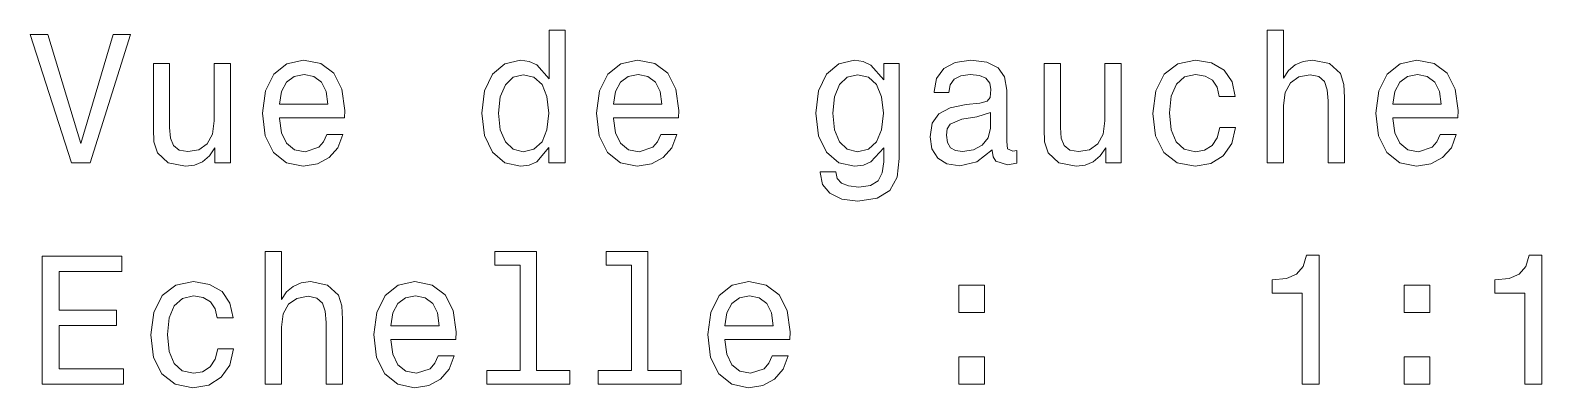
# Model space of a CAD drawing. Extents: x 218 to 1434, y 54 to 743.
# Drawn here: x 982.1 to 1023.32, y 387.03 to 396.79 of the extents above; entities that cross this region are included whole.
import ezdxf

# ---------------------------------------------------------------- set-up
doc = ezdxf.new("R2010")
doc.units = 0

msp = doc.modelspace()

# ---------------------------------------------------------------- linework, layer by layer
at = {"color": 7, "lineweight": 13}
for points in [[(984.364, 396.679), (983.487, 393.698), (982.584, 396.679), (982.105, 396.679), (983.234, 393.174), (983.739, 393.174), (984.843, 396.679)], [(996.251, 393.592), (996.251, 393.174), (996.695, 393.174), (996.695, 396.795), (996.256, 396.795), (996.256, 395.468), (995.918, 395.852), (995.711, 395.942), (995.474, 395.978), (995.046, 395.877), (994.713, 395.594), (994.496, 395.141), (994.42, 394.53), (994.496, 393.92), (994.713, 393.461), (995.046, 393.174), (995.474, 393.078), (995.711, 393.113), (995.923, 393.204)], [(1015.839, 393.174), (1016.283, 393.174), (1016.283, 394.737), (1016.328, 395.095), (1016.474, 395.357), (1016.701, 395.519), (1017.004, 395.579), (1017.246, 395.529), (1017.397, 395.393), (1017.473, 395.166), (1017.498, 394.863), (1017.498, 393.174), (1017.942, 393.174), (1017.942, 394.954), (1017.922, 395.312), (1017.831, 395.61), (1017.533, 395.882), (1017.069, 395.978), (1016.817, 395.942), (1016.6, 395.847), (1016.419, 395.695), (1016.283, 395.489), (1016.283, 396.795), (1015.839, 396.795)], [(987.567, 395.882), (987.123, 395.882), (987.123, 394.319), (987.072, 393.955), (986.926, 393.693), (986.699, 393.532), (986.402, 393.481), (986.165, 393.522), (986.013, 393.643), (985.927, 393.849), (985.907, 394.142), (985.907, 395.882), (985.464, 395.882), (985.464, 394.102), (985.479, 393.744), (985.574, 393.446), (985.867, 393.174), (986.336, 393.078), (986.588, 393.113), (986.805, 393.204), (986.992, 393.36), (987.143, 393.587), (987.143, 393.174), (987.567, 393.174)], [(988.903, 394.399), (990.678, 394.399), (990.683, 394.606), (990.603, 395.186), (990.381, 395.62), (990.028, 395.882), (989.559, 395.978), (989.1, 395.877), (988.747, 395.594), (988.52, 395.136), (988.439, 394.53), (988.515, 393.91), (988.742, 393.456), (989.09, 393.174), (989.544, 393.078), (989.937, 393.143), (990.26, 393.315), (990.497, 393.587), (990.633, 393.95), (990.194, 393.95), (990.103, 393.749), (989.972, 393.597), (989.599, 393.476), (989.312, 393.532), (989.095, 393.708), (988.953, 393.996), (988.903, 394.384)], [(998.011, 394.399), (999.786, 394.399), (999.791, 394.606), (999.711, 395.186), (999.489, 395.62), (999.136, 395.882), (998.667, 395.978), (998.208, 395.877), (997.855, 395.594), (997.628, 395.136), (997.547, 394.53), (997.623, 393.91), (997.85, 393.456), (998.198, 393.174), (998.652, 393.078), (999.045, 393.143), (999.368, 393.315), (999.605, 393.587), (999.741, 393.95), (999.302, 393.95), (999.211, 393.749), (999.08, 393.597), (998.707, 393.476), (998.42, 393.532), (998.203, 393.708), (998.062, 393.996), (998.011, 394.384)], [(1005.803, 393.295), (1005.803, 395.882), (1005.379, 395.882), (1005.379, 395.443), (1005.031, 395.842), (1004.819, 395.942), (1004.582, 395.978), (1004.154, 395.877), (1003.821, 395.594), (1003.604, 395.141), (1003.528, 394.53), (1003.604, 393.915), (1003.821, 393.461), (1004.154, 393.174), (1004.582, 393.078), (1004.824, 393.113), (1005.026, 393.204), (1005.379, 393.587), (1005.379, 393.204), (1005.339, 392.901), (1005.228, 392.685), (1005.016, 392.558), (1004.698, 392.513), (1004.421, 392.543), (1004.224, 392.619), (1004.108, 392.75), (1004.073, 392.927), (1003.644, 392.927), (1003.644, 392.906), (1003.71, 392.584), (1003.912, 392.342), (1004.234, 392.185), (1004.673, 392.13), (1005.198, 392.205), (1005.546, 392.417), (1005.742, 392.785)], [(1008.34, 393.527), (1008.34, 393.512), (1008.365, 393.34), (1008.44, 393.219), (1008.758, 393.123), (1009.005, 393.164), (1009.005, 393.507), (1008.899, 393.491), (1008.758, 393.557), (1008.733, 393.759), (1008.733, 395.161), (1008.672, 395.519), (1008.496, 395.771), (1008.188, 395.922), (1007.755, 395.978), (1007.331, 395.917), (1007.018, 395.746), (1006.822, 395.478), (1006.756, 395.125), (1006.756, 395.095), (1007.154, 395.095), (1007.19, 395.307), (1007.301, 395.458), (1007.482, 395.549), (1007.739, 395.584), (1007.987, 395.559), (1008.163, 395.483), (1008.269, 395.352), (1008.304, 395.171), (1008.284, 394.959), (1008.203, 394.853), (1008.002, 394.803), (1007.623, 394.762), (1007.19, 394.672), (1006.882, 394.51), (1006.701, 394.258), (1006.645, 393.885), (1006.695, 393.552), (1006.852, 393.305), (1007.104, 393.148), (1007.452, 393.093), (1007.921, 393.199)], [(1011.855, 395.882), (1011.411, 395.882), (1011.411, 394.319), (1011.36, 393.955), (1011.214, 393.693), (1010.987, 393.532), (1010.69, 393.481), (1010.453, 393.522), (1010.301, 393.643), (1010.216, 393.849), (1010.195, 394.142), (1010.195, 395.882), (1009.752, 395.882), (1009.752, 394.102), (1009.767, 393.744), (1009.863, 393.446), (1010.155, 393.174), (1010.624, 393.078), (1010.876, 393.113), (1011.093, 393.204), (1011.28, 393.36), (1011.431, 393.587), (1011.431, 393.174), (1011.855, 393.174)], [(1014.528, 394.984), (1014.966, 394.984), (1014.876, 395.388), (1014.659, 395.705), (1014.321, 395.902), (1013.882, 395.978), (1013.398, 395.877), (1013.03, 395.594), (1012.798, 395.136), (1012.717, 394.52), (1012.793, 393.91), (1013.02, 393.456), (1013.378, 393.174), (1013.867, 393.078), (1014.301, 393.154), (1014.639, 393.365), (1014.871, 393.698), (1014.971, 394.142), (1014.548, 394.142), (1014.472, 393.86), (1014.331, 393.648), (1014.129, 393.517), (1013.882, 393.476), (1013.574, 393.542), (1013.353, 393.744), (1013.216, 394.071), (1013.171, 394.535), (1013.216, 394.989), (1013.358, 395.317), (1013.585, 395.519), (1013.882, 395.589), (1014.144, 395.544), (1014.341, 395.428), (1014.472, 395.236)], [(1019.263, 394.399), (1021.038, 394.399), (1021.044, 394.606), (1020.963, 395.186), (1020.741, 395.62), (1020.388, 395.882), (1019.919, 395.978), (1019.46, 395.877), (1019.107, 395.594), (1018.88, 395.136), (1018.799, 394.53), (1018.875, 393.91), (1019.102, 393.456), (1019.45, 393.174), (1019.904, 393.078), (1020.297, 393.143), (1020.62, 393.315), (1020.857, 393.587), (1020.993, 393.95), (1020.554, 393.95), (1020.464, 393.749), (1020.332, 393.597), (1019.959, 393.476), (1019.672, 393.532), (1019.455, 393.708), (1019.314, 393.996), (1019.263, 394.384)], [(988.903, 394.772), (988.958, 395.12), (989.095, 395.378), (989.301, 395.534), (989.574, 395.589), (989.841, 395.534), (990.048, 395.378), (990.174, 395.12), (990.219, 394.772)], [(995.55, 395.579), (995.842, 395.509), (996.064, 395.312), (996.195, 394.984), (996.246, 394.53), (996.195, 394.071), (996.064, 393.744), (995.842, 393.542), (995.55, 393.476), (995.273, 393.542), (995.061, 393.744), (994.92, 394.076), (994.874, 394.53), (994.92, 394.979), (995.061, 395.307), (995.273, 395.509)], [(998.011, 394.772), (998.067, 395.12), (998.203, 395.378), (998.409, 395.534), (998.682, 395.589), (998.949, 395.534), (999.156, 395.378), (999.282, 395.12), (999.327, 394.772)], [(1003.987, 394.53), (1004.033, 394.979), (1004.169, 395.312), (1004.381, 395.509), (1004.663, 395.579), (1004.961, 395.509), (1005.183, 395.312), (1005.319, 394.979), (1005.369, 394.53), (1005.319, 394.071), (1005.183, 393.744), (1004.961, 393.542), (1004.663, 393.476), (1004.381, 393.542), (1004.169, 393.744), (1004.033, 394.076)], [(1019.263, 394.772), (1019.319, 395.12), (1019.455, 395.378), (1019.662, 395.534), (1019.934, 395.589), (1020.201, 395.534), (1020.408, 395.378), (1020.534, 395.12), (1020.58, 394.772)], [(1008.289, 394.122), (1008.229, 393.86), (1008.067, 393.658), (1007.825, 393.527), (1007.528, 393.481), (1007.336, 393.507), (1007.2, 393.587), (1007.114, 393.728), (1007.089, 393.925), (1007.109, 394.102), (1007.19, 394.228), (1007.513, 394.369), (1007.921, 394.429), (1008.289, 394.551)], [(982.427, 387.127), (984.647, 387.127), (984.647, 387.551), (982.891, 387.551), (982.891, 388.736), (984.455, 388.736), (984.455, 389.154), (982.891, 389.154), (982.891, 390.203), (984.606, 390.203), (984.606, 390.627), (982.427, 390.627)], [(988.515, 387.127), (988.958, 387.127), (988.958, 388.69), (989.004, 389.048), (989.15, 389.311), (989.377, 389.472), (989.68, 389.532), (989.922, 389.482), (990.073, 389.346), (990.149, 389.119), (990.174, 388.816), (990.174, 387.127), (990.618, 387.127), (990.618, 388.907), (990.598, 389.265), (990.507, 389.563), (990.209, 389.835), (989.745, 389.931), (989.493, 389.896), (989.276, 389.8), (989.095, 389.648), (988.958, 389.442), (988.958, 390.748), (988.515, 390.748)], [(995.469, 390.375), (995.469, 387.5), (994.556, 387.5), (994.556, 387.127), (996.821, 387.127), (996.821, 387.5), (995.913, 387.5), (995.913, 390.748), (994.773, 390.748), (994.773, 390.375)], [(998.505, 390.375), (998.505, 387.5), (997.592, 387.5), (997.592, 387.127), (999.857, 387.127), (999.857, 387.5), (998.949, 387.5), (998.949, 390.748), (997.809, 390.748), (997.809, 390.375)], [(1016.792, 387.127), (1017.251, 387.127), (1017.251, 390.652), (1016.908, 390.652), (1016.817, 390.344), (1016.636, 390.138), (1016.358, 390.017), (1015.975, 389.976), (1015.975, 389.618), (1016.792, 389.618)], [(1022.864, 387.127), (1023.323, 387.127), (1023.323, 390.652), (1022.98, 390.652), (1022.889, 390.344), (1022.708, 390.138), (1022.43, 390.017), (1022.047, 389.976), (1022.047, 389.618), (1022.864, 389.618)], [(987.203, 388.937), (987.642, 388.937), (987.551, 389.341), (987.335, 389.659), (986.997, 389.855), (986.558, 389.931), (986.074, 389.83), (985.706, 389.548), (985.474, 389.089), (985.393, 388.473), (985.469, 387.863), (985.695, 387.409), (986.054, 387.127), (986.543, 387.031), (986.977, 387.107), (987.314, 387.319), (987.546, 387.651), (987.647, 388.095), (987.224, 388.095), (987.148, 387.813), (987.007, 387.601), (986.805, 387.47), (986.558, 387.429), (986.25, 387.495), (986.028, 387.697), (985.892, 388.025), (985.847, 388.489), (985.892, 388.942), (986.033, 389.27), (986.26, 389.472), (986.558, 389.543), (986.82, 389.497), (987.017, 389.381), (987.148, 389.19)], [(991.939, 388.352), (993.714, 388.352), (993.719, 388.559), (993.639, 389.139), (993.417, 389.573), (993.064, 389.835), (992.595, 389.931), (992.136, 389.83), (991.783, 389.548), (991.556, 389.089), (991.475, 388.483), (991.551, 387.863), (991.778, 387.409), (992.126, 387.127), (992.58, 387.031), (992.973, 387.097), (993.296, 387.268), (993.533, 387.54), (993.669, 387.904), (993.23, 387.904), (993.139, 387.702), (993.008, 387.551), (992.635, 387.429), (992.348, 387.485), (992.131, 387.661), (991.989, 387.949), (991.939, 388.337)], [(1001.047, 388.352), (1002.822, 388.352), (1002.827, 388.559), (1002.747, 389.139), (1002.525, 389.573), (1002.172, 389.835), (1001.703, 389.931), (1001.244, 389.83), (1000.891, 389.548), (1000.664, 389.089), (1000.583, 388.483), (1000.659, 387.863), (1000.886, 387.409), (1001.234, 387.127), (1001.688, 387.031), (1002.081, 387.097), (1002.404, 387.268), (1002.641, 387.54), (1002.777, 387.904), (1002.338, 387.904), (1002.247, 387.702), (1002.116, 387.551), (1001.743, 387.429), (1001.456, 387.485), (1001.239, 387.661), (1001.098, 387.949), (1001.047, 388.337)], [(991.939, 388.726), (991.995, 389.074), (992.131, 389.331), (992.337, 389.487), (992.61, 389.543), (992.877, 389.487), (993.084, 389.331), (993.21, 389.074), (993.255, 388.726)], [(1001.047, 388.726), (1001.103, 389.074), (1001.239, 389.331), (1001.445, 389.487), (1001.718, 389.543), (1001.985, 389.487), (1002.192, 389.331), (1002.318, 389.074), (1002.363, 388.726)], [(1007.427, 389.084), (1008.123, 389.084), (1008.123, 389.835), (1007.427, 389.835)], [(1019.571, 389.084), (1020.267, 389.084), (1020.267, 389.835), (1019.571, 389.835)], [(1007.427, 387.127), (1008.123, 387.127), (1008.123, 387.878), (1007.427, 387.878)], [(1019.571, 387.127), (1020.267, 387.127), (1020.267, 387.878), (1019.571, 387.878)]]:
    msp.add_lwpolyline(points, close=True, dxfattribs=at)

doc.saveas('drawing.dxf')
